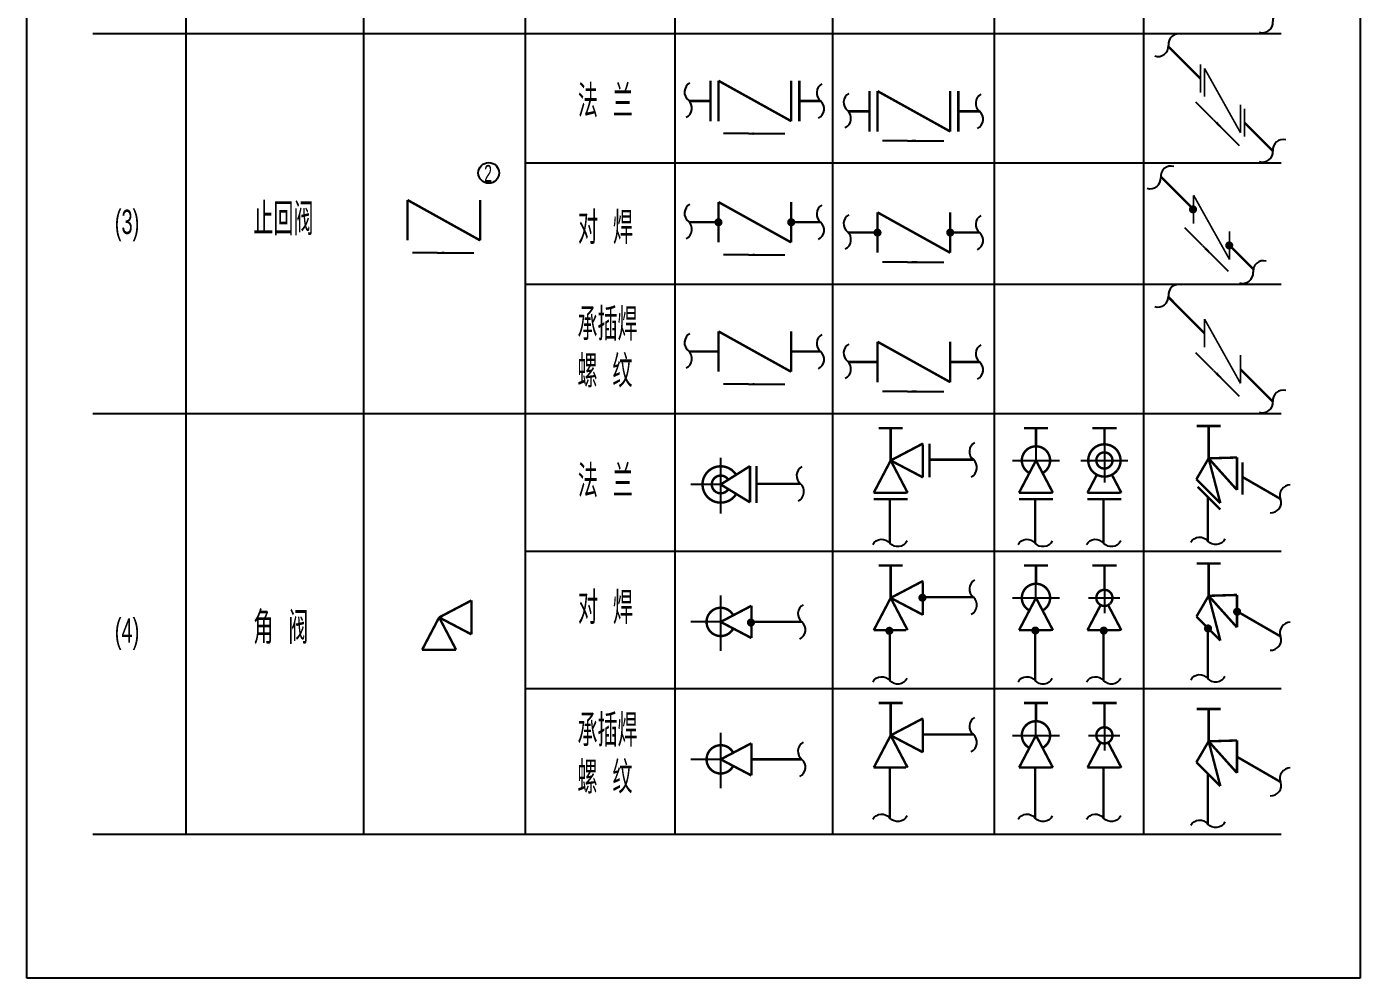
# Model space of a CAD drawing. Header units: inches. Extents: x -18 to 2014, y 4 to 801.
# Drawn here: x 1285.7 to 1450.7, y 283.3 to 401 of the extents above; entities that cross this region are included whole.
import ezdxf

# ---------------------------------------------------------------- set-up
doc = ezdxf.new("R2010")
doc.units = ezdxf.units.IN
doc.header["$MEASUREMENT"] = 0
doc.layers.add('TEXT', color=6, linetype='Continuous')
doc.styles.get("Standard").update_dxf_attribs({"font": 'pdatxt.shx', "bigfont": 'hztxt.shx'})

# ---------------------------------------------------------------- blocks, each defined once
blk = doc.blocks.new('BZH')
at = {"layer": 'TEXT', "color": 6}
for centre, start, end in [((0.5330142281600274, 0.6703013697842835), 120.0646550722237, 231.5087731403127), ((-0.5614378965001379, -0.6466804327719728), 296.5830063715022, 49.03599266516452)]:
    blk.add_arc(centre, 0.8563924881481542, start, end, dxfattribs=at)
blk = doc.blocks.new('FH12')
blk.add_line((-1, 0), (8, 0))
blk.add_lwpolyline([(0, 0, 0.6, 0, 0), (6, 0, 0, 0, 0)], format="xyseb")

msp = doc.modelspace()

# ---------------------------------------------------------------- linework, layer by layer
at = {"color": 3}
for p, q in [((1285.676340338705, 283.3207359039889), (1285.676340338705, 530.320735903989)), ((1450.676340338705, 530.320735903989), (1450.676340338705, 283.3207359039889)), ((1305.36526680404, 504.1648262490406), (1305.36526680404, 301.1648262490406)), ((1327.36526680404, 504.1648262490406), (1327.36526680404, 301.1648262490406)), ((1347.36526680404, 504.1648262490406), (1347.36526680404, 301.1648262490406)), ((1365.86526680404, 504.1648262490403), (1365.86526680404, 301.1648262490406)), ((1385.36526680404, 504.1648262490403), (1385.36526680404, 301.1648262490406)), ((1405.36526680404, 504.1648262490403), (1405.36526680404, 301.1648262490406)), ((1423.86526680404, 504.1648262490403), (1423.86526680404, 301.1648262490406)), ((1293.863020970522, 400.1648262490406), (1440.863020970522, 400.1648262490406)), ((1432.503112612756, 389.5164118144792), (1430.317976634774, 391.7015477924613)), ((1374.98444076788, 387.7904447997974), (1371.894191832188, 387.7904447997974)), ((1394.662203473015, 386.9042249704767), (1391.571954537323, 386.9042249704767)), ((1347.36526680404, 384.1648262490406), (1440.863020970522, 384.1648262490406)), ((1431.146023897466, 373.9570143480062), (1428.960887919484, 376.1421503259883)), ((1336.510574454786, 373.0416242135887), (1333.420325519094, 373.0416242135887)), ((1374.98444076788, 372.7904447997974), (1371.894191832188, 372.7904447997974)), ((1394.662203473015, 371.9042249704767), (1391.571954537323, 371.9042249704767)), ((1347.36526680404, 369.1648262490406), (1440.863020970522, 369.1648262490406)), ((1432.503112612756, 358.5164118144792), (1430.317976634774, 360.7015477924613)), ((1374.98444076788, 356.7904447997974), (1371.894191832188, 356.7904447997974)), ((1394.662203473015, 355.9042249704765), (1391.571954537323, 355.9042249704765)), ((1293.863020970522, 353.1648262490406), (1440.863020970522, 353.1648262490406)), ((1396.562242896851, 345.4742298254335), (1396.562242896851, 349.4642298254337)), ((1410.547470320705, 349.1201371724106), (1410.547470320705, 347.3701371724106)), ((1419.012118090252, 349.3701371724106), (1419.012118090252, 344.6442945023762)), ((1371.542117923271, 340.825454857755), (1371.542117923271, 347.6829424503124)), ((1407.630052682477, 347.3701371724106), (1413.439558674516, 347.3701371724106)), ((1416.094700452023, 347.3701371724106), (1421.904206444063, 347.3701371724106)), ((1371.542117923271, 344.4017818684331), (1367.858154683737, 344.4017818684331)), ((1394.667587639354, 343.3813892618903), (1390.677587639354, 343.3813892618903)), ((1412.641562973729, 343.3813892618903), (1408.651562973728, 343.3813892618903)), ((1421.106210743275, 343.3813892618903), (1417.116210743275, 343.3813892618903)), ((1347.36526680404, 336.1648262490406), (1440.863020970522, 336.1648262490406)), ((1396.562242896851, 328.4742298254335), (1396.562242896851, 332.4642298254337)), ((1410.547470320705, 330.3701371724106), (1410.547470320705, 332.1201371724106)), ((1419.012118090252, 332.3701371724106), (1419.012118090252, 328.4951461579972)), ((1371.542117923271, 323.825454857755), (1371.542117923271, 330.6829424503124)), ((1407.630052682477, 330.3701371724106), (1413.439558674516, 330.3701371724106)), ((1417.042654175462, 330.3701371724106), (1420.931092055771, 330.3701371724106)), ((1371.542117923271, 327.4017818684331), (1367.858154683737, 327.4017818684331)), ((1412.641562973729, 326.3813892618903), (1408.651562973728, 326.3813892618903)), ((1421.106210743275, 326.3813892618903), (1417.116210743275, 326.3813892618903)), ((1347.36526680404, 319.1648262490406), (1440.863020970522, 319.1648262490406)), ((1396.562242896851, 311.4742298254335), (1396.562242896851, 315.4642298254337)), ((1419.012118090252, 315.3701371724106), (1419.012118090252, 311.4951461579972)), ((1371.542117923271, 306.825454857755), (1371.542117923271, 313.6829424503124)), ((1410.547470320705, 313.3701371724106), (1410.547470320705, 315.1201371724106)), ((1407.630052682477, 313.3701371724106), (1413.439558674516, 313.3701371724106)), ((1417.042654175462, 313.3701371724106), (1420.931092055771, 313.3701371724106)), ((1371.542117923271, 310.4017818684331), (1367.858154683737, 310.4017818684331)), ((1412.641562973729, 309.3813892618903), (1408.651562973728, 309.3813892618903)), ((1421.106210743275, 309.3813892618903), (1417.116210743275, 309.3813892618903)), ((1293.863020970522, 301.1648262490406), (1440.863020970522, 301.1648262490406)), ((1450.676340338705, 283.3207359039889), (1285.676340338705, 283.3207359039889))]:
    msp.add_line(p, q, dxfattribs=at)
for points, const_width in [([(1426.959801345961, 398.5451102212369), (1430.90922659968, 394.5956849675177)], 0.3), ([(1430.90922659968, 396.3456849675179), (1430.90922659968, 392.8456849675177)], 0.21), ([(1370.264913342344, 394.3350807499656), (1370.264913342344, 389.3350807499656)], 0.3), ([(1371.264913342344, 394.3350807499656), (1380.264913342344, 389.3350807499656)], 0.3), ([(1371.264913342344, 394.3350807499656), (1371.264913342344, 389.3350807499656)], 0.3), ([(1380.264913342344, 394.3350807499656), (1380.264913342344, 389.3350807499656)], 0.3), ([(1381.264913342344, 394.3350807499656), (1381.264913342344, 389.3350807499656)], 0.3), ([(1431.40420134651, 395.8507102206873), (1431.40420134651, 392.3507102206871)], 0.21), ([(1431.40420134651, 395.8507102206873), (1435.858974067986, 387.8959374992122)], 0.21), ([(1389.942676047479, 393.0540936810233), (1389.942676047479, 388.0540936810231)], 0.3), ([(1390.942676047479, 393.0540936810233), (1390.942676047479, 388.0540936810231)], 0.3), ([(1390.942676047479, 393.0540936810231), (1399.942676047479, 388.0540936810231)], 0.3), ([(1399.942676047479, 393.0540936810231), (1399.942676047479, 388.0540936810231)], 0.3), ([(1400.942676047479, 393.0540936810231), (1400.942676047479, 388.0540936810231)], 0.3), ([(1367.686671300246, 391.8350807499656), (1370.264913342344, 391.8350807499656)], 0.3), ([(1381.264913342344, 391.8350807499656), (1383.896280927563, 391.8350807499656)], 0.3), ([(1435.858974067986, 391.3959374992119), (1435.858974067986, 387.8959374992122)], 0.21), ([(1387.364434005381, 390.5540936810231), (1389.94267604748, 390.5540936810231)], 0.3), ([(1400.94267604748, 390.5540936810231), (1403.574043632698, 390.5540936810231)], 0.3), ([(1436.353948814816, 390.9009627523815), (1436.353948814816, 387.4009627523815)], 0.21), ([(1436.353948814816, 389.1509627523815), (1439.861136183704, 385.643775383494)], 0.3), ([(1425.998988505533, 382.4707490087574), (1430.04711263122, 378.4226248830701)], 0.3), ([(1332.79104702925, 379.5862601637569), (1332.79104702925, 374.5862601637567)], 0.3), ([(1332.79104702925, 379.5862601637567), (1341.79104702925, 374.5862601637567)], 0.3), ([(1341.79104702925, 379.5862601637567), (1341.79104702925, 374.5862601637569)], 0.3), ([(1430.04711263122, 380.1726248830697), (1430.04711263122, 376.6726248830694)], 0.21), ([(1430.04711263122, 380.1726248830697), (1434.501885352696, 372.2178521615943)], 0.21), ([(1371.264913342344, 379.3350807499656), (1380.264913342344, 374.3350807499656)], 0.3), ([(1371.264913342344, 379.3350807499656), (1371.264913342344, 374.3350807499656)], 0.3), ([(1380.264913342344, 379.3350807499656), (1380.264913342344, 374.3350807499656)], 0.3), ([(1390.942676047479, 378.0540936810233), (1390.942676047479, 373.0540936810231)], 0.3), ([(1390.942676047479, 378.0540936810231), (1399.942676047479, 373.0540936810231)], 0.3), ([(1399.942676047479, 378.0540936810231), (1399.942676047479, 373.0540936810231)], 0.3), ([(1367.686671300246, 376.8350807499656), (1371.264913342344, 376.8350807499656)], 0.3), ([(1380.264913342344, 376.8350807499656), (1383.896280927563, 376.8350807499656)], 0.3), ([(1387.364434005381, 375.5540936810231), (1390.942676047479, 375.5540936810231)], 0.3), ([(1399.942676047479, 375.5540936810231), (1403.574043632698, 375.5540936810231)], 0.3), ([(1434.501885352696, 375.7178521615943), (1434.501885352696, 372.2178521615943)], 0.21), ([(1434.501885352696, 373.9678521615943), (1437.541903145791, 370.9278343684987)], 0.3), ([(1426.959801345961, 367.5451102212369), (1431.40420134651, 363.1007102206877)], 0.3), ([(1431.40420134651, 364.8507102206873), (1435.858974067986, 356.8959374992122)], 0.21), ([(1431.40420134651, 364.8507102206873), (1431.40420134651, 361.3507102206871)], 0.21), ([(1371.264913342344, 363.3350807499656), (1380.264913342344, 358.3350807499656)], 0.3), ([(1371.264913342344, 363.3350807499658), (1371.264913342344, 358.3350807499654)], 0.3), ([(1380.264913342344, 363.3350807499656), (1380.264913342344, 358.3350807499656)], 0.3), ([(1390.942676047479, 362.0540936810233), (1390.942676047479, 357.0540936810231)], 0.3), ([(1390.942676047479, 362.0540936810231), (1399.942676047479, 357.0540936810231)], 0.3), ([(1399.942676047479, 362.0540936810231), (1399.942676047479, 357.0540936810233)], 0.3), ([(1367.686671300246, 360.8350807499656), (1371.264913342344, 360.8350807499656)], 0.3), ([(1380.264913342344, 360.8350807499654), (1383.896280927563, 360.8350807499656)], 0.3), ([(1387.364434005381, 359.5540936810231), (1390.942676047479, 359.5540936810231)], 0.3), ([(1399.942676047479, 359.5540936810231), (1403.574043632698, 359.5540936810231)], 0.3), ([(1435.858974067986, 360.3959374992122), (1435.858974067986, 356.8959374992122)], 0.21), ([(1435.858974067986, 358.6459374992117), (1439.861136183704, 354.6437753834937)], 0.3), ([(1391.073494986331, 351.3701371724106), (1394.073494986331, 351.3701371724106)], 0.3), ([(1392.573494986331, 347.3701371724106), (1392.573494986331, 351.3701371724106)], 0.3), ([(1409.047470320705, 351.3701371724106), (1412.047470320705, 351.3701371724106)], 0.3), ([(1410.547470320705, 349.1201371724106), (1410.547470320705, 351.3701371724106)], 0.3), ([(1417.512118090252, 351.3701371724106), (1420.512118090252, 351.3701371724106)], 0.3), ([(1419.012118090252, 349.3701371724106), (1419.012118090252, 351.3701371724106)], 0.3), ([(1430.409397410124, 351.6301551294196), (1433.409397410124, 351.6301551294196)], 0.3), ([(1431.909397410124, 347.6301551294196), (1431.909397410124, 351.6301551294196)], 0.3), ([(1396.562242896851, 349.4642298254337), (1392.573494986331, 347.3701371724106)], 0.3), ([(1396.562242896851, 345.2760445193872), (1396.562242896851, 349.2660445193872)], 0.3), ([(1397.362242896851, 345.4742298254335), (1397.362242896851, 349.4642298254337)], 0.3), ([(1397.362242896851, 345.2760445193872), (1397.362242896851, 349.2660445193872)], 0.3), ([(1375.169978356747, 346.6739324200094), (1371.542117923271, 344.4017818684331)], 0.3), ([(1375.169978356747, 342.1871450563117), (1375.169978356747, 346.6739324200094)], 0.3), ([(1375.969978356747, 342.0967717838865), (1375.969978356747, 346.7006057403719)], 0.3), ([(1390.479402333308, 343.3813892618903), (1392.573494986331, 347.3701371724106)], 0.3), ([(1392.573494986331, 347.3701371724106), (1396.562242896851, 345.2760445193872)], 0.3), ([(1392.573494986331, 347.3701371724106), (1394.667587639354, 343.3813892618903)], 0.3), ([(1397.362242896851, 347.4692298254336), (1402.801592972717, 347.4692298254336)], 0.3), ([(1408.453377667682, 343.3813892618903), (1410.547470320705, 347.3701371724106)], 0.3), ([(1410.547470320705, 347.3701371724106), (1412.641562973729, 343.3813892618903)], 0.3), ([(1430.399626728634, 345.0520852473663), (1431.909397410124, 347.6301551294196)], 0.3), ([(1435.413300756439, 347.7370806052439), (1431.909397410124, 347.6301551294196)], 0.3), ([(1431.909397410124, 347.6301551294196), (1435.413300756439, 343.726597929006)], 0.3), ([(1431.909397410124, 347.6301551294196), (1433.361120959405, 342.0905910165951)], 0.3), ([(1435.413300756439, 343.726597929006), (1435.413300756439, 347.7370806052439)], 0.3), ([(1436.106121079466, 343.1284126229594), (1436.106121079466, 347.1184126229596)], 0.3), ([(1416.918025437228, 343.3813892618903), (1418.082450292272, 345.5993413667346)], 0.3), ([(1419.941785888231, 345.5993413667346), (1421.106210743275, 343.3813892618903)], 0.3), ([(1433.361120959405, 342.0905910165951), (1430.399626728634, 345.0520852473663)], 0.3), ([(1436.106121079466, 345.3215979290056), (1440.816736425242, 342.601922891073)], 0.3), ([(1371.542117923271, 344.4017818684331), (1375.169978356747, 342.1871450563117)], 0.3), ([(1375.969978356747, 344.4921551408584), (1381.409328432612, 344.4921551408584)], 0.3), ([(1394.469402333308, 343.3813892618903), (1390.479402333308, 343.3813892618903)], 0.3), ([(1412.443377667682, 343.3813892618903), (1408.453377667682, 343.3813892618903)], 0.3), ([(1420.908025437229, 343.3813892618903), (1416.918025437228, 343.3813892618903)], 0.3), ([(1433.361120959405, 341.2905910165953), (1430.539764902471, 344.1119470735296)], 0.3), ([(1394.469402333308, 342.5813892618904), (1390.479402333308, 342.5813892618904)], 0.3), ([(1394.667587639354, 342.5813892618904), (1390.677587639354, 342.5813892618904)], 0.3), ([(1392.474402333308, 342.5813892618904), (1392.474402333308, 337.1420391860248)], 0.3), ([(1412.443377667682, 342.5813892618904), (1408.453377667682, 342.5813892618904)], 0.3), ([(1412.641562973729, 342.5813892618904), (1408.651562973728, 342.5813892618904)], 0.3), ([(1410.448377667682, 342.5813892618904), (1410.448377667682, 337.1420391860248)], 0.3), ([(1420.908025437229, 342.5813892618904), (1416.918025437228, 342.5813892618904)], 0.3), ([(1421.106210743275, 342.5813892618904), (1417.116210743275, 342.5813892618904)], 0.3), ([(1418.913025437228, 342.5813892618904), (1418.913025437228, 337.1420391860248)], 0.3), ([(1431.810304757101, 342.8414072188994), (1431.810304757101, 337.4020571430338)], 0.3), ([(1391.073494986331, 334.3701371724106), (1394.073494986331, 334.3701371724106)], 0.3), ([(1392.573494986331, 330.3701371724106), (1392.573494986331, 334.3701371724106)], 0.3), ([(1409.047470320705, 334.3701371724106), (1412.047470320705, 334.3701371724106)], 0.3), ([(1410.547470320705, 332.1201371724106), (1410.547470320705, 334.3701371724106)], 0.3), ([(1417.512118090252, 334.3701371724106), (1420.512118090252, 334.3701371724106)], 0.3), ([(1419.012118090252, 331.3701371724792), (1419.012118090252, 334.3701371724106)], 0.3), ([(1430.409397410124, 334.6301551294196), (1433.409397410124, 334.6301551294196)], 0.3), ([(1431.909397410124, 330.6301551294196), (1431.909397410124, 334.6301551294196)], 0.3), ([(1396.562242896851, 332.4642298254337), (1392.573494986331, 330.3701371724106)], 0.3), ([(1396.562242896851, 328.2760445193872), (1396.562242896851, 332.2660445193872)], 0.3), ([(1340.703901565849, 330.0578313621157), (1336.703901565849, 327.9578313621158)], 0.3), ([(1340.703901565849, 325.8578313621156), (1340.703901565849, 330.0578313621157)], 0.3), ([(1390.479402333308, 326.3813892618903), (1392.573494986331, 330.3701371724106)], 0.3), ([(1392.573494986331, 330.3701371724106), (1394.667587639354, 326.3813892618903)], 0.3), ([(1392.573494986331, 330.3701371724106), (1396.562242896851, 328.2760445193872)], 0.3), ([(1396.562242896851, 330.4692298254336), (1402.801592972717, 330.4692298254336)], 0.3), ([(1408.453377667682, 326.3813892618903), (1410.547470320705, 330.3701371724106)], 0.3), ([(1410.547470320705, 330.3701371724106), (1412.641562973729, 326.3813892618903)], 0.3), ([(1430.399626728634, 328.0520852473663), (1431.909397410124, 330.6301551294196)], 0.3), ([(1435.413300756439, 330.7370806052439), (1431.909397410124, 330.6301551294196)], 0.3), ([(1431.909397410124, 330.6301551294196), (1433.361120959405, 325.0905910165951)], 0.3), ([(1431.909397410124, 330.6301551294196), (1435.413300756439, 326.726597929006)], 0.3), ([(1435.413300756439, 326.726597929006), (1435.413300756439, 330.7370806052439)], 0.3), ([(1375.342117923271, 329.396781868433), (1371.542117923271, 327.4017818684331)], 0.3), ([(1375.342117923271, 325.4067818684333), (1375.342117923271, 329.396781868433)], 0.3), ([(1416.918025437228, 326.3813892618903), (1418.54728419125, 329.4847392695513)], 0.3), ([(1419.476951989254, 329.4847392695499), (1421.106210743275, 326.3813892618903)], 0.3), ([(1435.413300756438, 328.7215979290057), (1440.816736425242, 325.601922891073)], 0.3), ([(1336.703901565849, 327.9578313621155), (1334.603901565849, 323.9578313621155)], 0.3), ([(1336.703901565849, 327.9578313621158), (1340.703901565849, 325.8578313621156)], 0.3), ([(1338.803901565849, 323.9578313621155), (1336.703901565849, 327.9578313621155)], 0.3), ([(1371.542117923271, 327.4017818684331), (1375.342117923271, 325.4067818684333)], 0.3), ([(1375.342117923271, 327.4017818684331), (1381.581467999137, 327.4017818684331)], 0.3), ([(1433.361120959405, 325.0905910165951), (1430.399626728634, 328.0520852473663)], 0.3), ([(1431.810304757101, 326.6414072188989), (1431.810304757101, 320.4020571430338)], 0.3), ([(1394.469402333308, 326.3813892618903), (1390.479402333308, 326.3813892618903)], 0.3), ([(1392.474402333308, 326.3813892618903), (1392.474402333308, 320.1420391860248)], 0.3), ([(1412.443377667682, 326.3813892618903), (1408.453377667682, 326.3813892618903)], 0.3), ([(1410.448377667682, 326.3813892618903), (1410.448377667682, 320.1420391860248)], 0.3), ([(1420.908025437229, 326.3813892618903), (1416.918025437228, 326.3813892618903)], 0.3), ([(1418.913025437228, 326.3813892618903), (1418.913025437228, 320.1420391860248)], 0.3), ([(1334.603901565849, 323.9578313621155), (1338.803901565849, 323.9578313621155)], 0.3), ([(1391.073494986331, 317.3701371724106), (1394.073494986331, 317.3701371724106)], 0.3), ([(1392.573494986331, 313.3701371724106), (1392.573494986331, 317.3701371724106)], 0.3), ([(1409.047470320705, 317.3701371724106), (1412.047470320705, 317.3701371724106)], 0.3), ([(1410.547470320705, 315.1201371724106), (1410.547470320705, 317.3701371724106)], 0.3), ([(1417.512118090252, 317.3701371724106), (1420.512118090252, 317.3701371724106)], 0.3), ([(1419.012118090252, 314.3701371724792), (1419.012118090252, 317.3701371724106)], 0.3), ([(1396.562242896851, 315.4642298254337), (1392.573494986331, 313.3701371724106)], 0.3), ([(1396.562242896851, 311.2760445193874), (1396.562242896851, 315.2660445193872)], 0.3), ([(1430.409397410124, 316.6301551294196), (1433.409397410124, 316.6301551294196)], 0.3), ([(1431.909397410124, 312.6301551294196), (1431.909397410124, 316.6301551294196)], 0.3), ([(1390.479402333308, 309.3813892618903), (1392.573494986331, 313.3701371724106)], 0.3), ([(1392.573494986331, 313.3701371724106), (1396.562242896851, 311.2760445193874)], 0.3), ([(1392.573494986331, 313.3701371724106), (1394.667587639354, 309.3813892618903)], 0.3), ([(1396.562242896851, 313.4692298254336), (1402.801592972717, 313.4692298254338)], 0.3), ([(1408.453377667682, 309.3813892618903), (1410.547470320705, 313.3701371724106)], 0.3), ([(1410.547470320705, 313.3701371724106), (1412.641562973729, 309.3813892618903)], 0.3), ([(1375.342117923271, 312.3967818684333), (1371.542117923271, 310.4017818684331)], 0.3), ([(1375.342117923271, 308.4067818684333), (1375.342117923271, 312.3967818684333)], 0.3), ([(1416.918025437228, 309.3813892618903), (1418.54728419125, 312.4847392695513)], 0.3), ([(1419.476951989254, 312.4847392695499), (1421.106210743275, 309.3813892618903)], 0.3), ([(1430.399626728634, 310.0520852473663), (1431.909397410124, 312.6301551294196)], 0.3), ([(1435.413300756439, 312.7370806052439), (1431.909397410124, 312.6301551294196)], 0.3), ([(1431.909397410124, 312.6301551294196), (1435.413300756439, 308.7265979290058)], 0.3), ([(1431.909397410124, 312.6301551294196), (1433.361120959405, 307.0905910165951)], 0.3), ([(1435.413300756439, 308.7265979290058), (1435.413300756439, 312.7370806052439)], 0.3), ([(1371.542117923271, 310.4017818684331), (1375.342117923271, 308.4067818684333)], 0.3), ([(1375.342117923271, 310.4017818684331), (1381.581467999137, 310.4017818684331)], 0.3), ([(1433.361120959405, 307.0905910165951), (1430.399626728634, 310.0520852473663)], 0.3), ([(1435.413300756438, 310.7215979290057), (1440.816736425242, 307.601922891073)], 0.3), ([(1394.469402333308, 309.3813892618903), (1390.479402333308, 309.3813892618903)], 0.3), ([(1392.474402333308, 309.3813892618903), (1392.474402333308, 303.1420391860248)], 0.3), ([(1412.443377667682, 309.3813892618903), (1408.453377667682, 309.3813892618903)], 0.3), ([(1410.448377667682, 309.3813892618903), (1410.448377667682, 303.1420391860248)], 0.3), ([(1420.908025437229, 309.3813892618903), (1416.918025437228, 309.3813892618903)], 0.3), ([(1418.913025437228, 309.3813892618903), (1418.913025437228, 303.1420391860248)], 0.3), ([(1431.810304757101, 308.6414072188989), (1431.810304757101, 302.4020571430338)], 0.3)]:
    msp.add_lwpolyline(points, dxfattribs=dict(at, const_width=const_width))
at = {"color": 3, "const_width": 0.5}
for points in [[(1429.729246869038, 378.4226248830701, 1), (1430.229246869038, 378.4226248830701, 1)], [(1371.014913342344, 376.8350807499656, 1), (1371.514913342344, 376.8350807499656, 1)], [(1380.014913342344, 376.8350807499656, 1), (1380.514913342344, 376.8350807499656, 1)], [(1390.692676047479, 375.5540936810231, 1), (1391.192676047479, 375.5540936810231, 1)], [(1399.692676047479, 375.5540936810231, 1), (1400.192676047479, 375.5540936810231, 1)], [(1434.208473078621, 373.9678521615938, 1), (1434.708473078621, 373.9678521615938, 1)], [(1396.24934043198, 330.3907309471993, 1), (1396.74934043198, 330.3907309471993, 1)], [(1435.184440656608, 328.6618453725071, 1), (1435.684440656608, 328.6618453725071, 1)], [(1375.0292154584, 327.3232829901988, 1), (1375.5292154584, 327.3232829901988, 1)], [(1392.161499868437, 326.302890383656, 1), (1392.661499868437, 326.302890383656, 1)], [(1410.219517567852, 326.3330326649005, 1), (1410.719517567852, 326.3330326649005, 1)], [(1418.684165337398, 326.3330326649005, 1), (1419.184165337398, 326.3330326649005, 1)], [(1431.581444657271, 326.5930506219091, 1), (1432.081444657271, 326.5930506219091, 1)]]:
    msp.add_lwpolyline(points, format="xyb", close=True, dxfattribs=at)
at = {"color": 3, "const_width": 0.3}
for points in [[(1411.360929643938, 345.8206908424441, 4.056067999633756), (1409.734010997473, 345.8206908424443, 4.056067999633756)], [(1420.587196802227, 346.137608450197, 702.199420568689), (1420.580150329113, 346.1286562430797, 702.199420568689)], [(1419.713151097018, 346.6570083457435, 694.7529998919204), (1419.709033705862, 346.6529840334518, 694.7529998919204)], [(1373.44899404336, 345.5960697159115, 3.518611128178924), (1373.462564525069, 343.2294402588139, 3.518611128178924)], [(1372.47436847087, 344.9856559272005, 3.518611128178918), (1372.481002928595, 343.8286370815084, 3.518611128178918)], [(1411.360929643938, 328.8206908424441, 4.056067999633756), (1409.734010997473, 328.8206908424443, 4.056067999633756)], [(1419.713151097018, 329.6570083457435, 694.7529998919204), (1419.709033705862, 329.6529840334518, 694.7529998919204)], [(1373.091564253238, 328.2152411916655, 4.056067999633864), (1373.091564253238, 326.588322545201, 4.056067999633864)], [(1411.360929643938, 311.8206908424443, 4.056067999633756), (1409.734010997473, 311.8206908424443, 4.056067999633756)], [(1419.713151097018, 312.6570083457435, 694.7529998919204), (1419.709033705862, 312.6529840334518, 694.7529998919204)], [(1373.091564253238, 311.2152411916657, 4.056067999633864), (1373.091564253238, 309.588322545201, 4.056067999633864)]]:
    msp.add_lwpolyline(points, format="xyb", dxfattribs=at)
at = {"color": 3}
msp.add_circle((1342.839657943626, 382.9327861984598), 1.284043511688708, dxfattribs=at)
at = {"layer": 'TEXT', "color": 3}
for centre, start, end in [((1403.601114314957, 348.47468188011), 120.0646550722216, 231.5087731403108), ((1382.208849774853, 345.4976071955348), 120.0646550722216, 231.5087731403108), ((1401.959436127967, 346.4992091762757), 296.5830063714976, 49.03599266516712), ((1380.567171587862, 343.5221344917005), 296.5830063714976, 49.03599266516712), ((1442.011868245829, 343.07290924159), 90.06465507222183, 201.5087731403136), ((1439.602396879139, 342.1829387890819), 266.5830063714948, 19.03599266516833), ((1403.601114314957, 331.47468188011), 120.0646550722216, 231.5087731403108), ((1401.959436127967, 329.4992091762757), 296.5830063714976, 49.03599266516712), ((1442.011868245829, 326.07290924159), 90.06465507222183, 201.5087731403136), ((1439.602396879139, 325.1829387890819), 266.5830063714948, 19.03599266516833), ((1403.601114314957, 314.4746818801103), 120.0646550722216, 231.5087731403108), ((1401.959436127967, 312.4992091762759), 296.5830063714976, 49.03599266516712), ((1442.011868245829, 308.07290924159), 90.06465507222183, 201.5087731403136), ((1439.602396879139, 307.1829387890819), 266.5830063714948, 19.03599266516833)]:
    msp.add_arc(centre, 1.284588732222231, start, end, dxfattribs=at)

# ---------------------------------------------------------------- block references
at = {"color": 3}
for name, p, xscale, yscale, zscale, rotation in [('BZH', (1439.861136183705, 401.643775383494), 1.499999999999932, 1.5, 1.5, 315), ('BZH', (1426.927568523868, 398.7091012416709), 1.499999999999932, 1.5, 1.5, 315), ('FH12', (1432.85666600335, 389.1628584238859), 0.4999999999999237, 0.5, 0.5, 314.9999999999816), ('BZH', (1439.861136183704, 385.643775383494), 1.499999999999932, 1.5, 1.5, 315), ('BZH', (1425.977604056507, 382.3529305664356), 1.499999999999932, 1.5, 1.5, 315), ('FH12', (1431.499577288059, 373.6034609574129), 0.4999999999999237, 0.5, 0.5, 314.9999999999816), ('BZH', (1437.418378862839, 370.643775383494), 1.499999999999932, 1.5, 1.5, 315), ('BZH', (1426.927568523868, 367.7091012416709), 1.499999999999932, 1.5, 1.5, 315), ('FH12', (1432.85666600335, 358.1628584238859), 0.4999999999999237, 0.5, 0.5, 314.9999999999816), ('BZH', (1439.861136183704, 354.6437753834937), 1.499999999999932, 1.5, 1.5, 315), ('BZH', (1392.474402333308, 337.1420391860248), -1.5, 1.5, 1.5, 90), ('BZH', (1410.448377667682, 337.1420391860248), -1.5, 1.5, 1.5, 90), ('BZH', (1418.913025437228, 337.1420391860248), -1.5, 1.5, 1.5, 90), ('BZH', (1431.810304757101, 337.4020571430338), -1.5, 1.5, 1.5, 90), ('BZH', (1392.474402333308, 320.1420391860248), -1.5, 1.5, 1.5, 90), ('BZH', (1410.448377667682, 320.1420391860248), -1.5, 1.5, 1.5, 90), ('BZH', (1418.913025437228, 320.1420391860248), -1.5, 1.5, 1.5, 90), ('BZH', (1431.810304757101, 320.4020571430338), -1.5, 1.5, 1.5, 90), ('BZH', (1392.474402333308, 303.1420391860248), -1.5, 1.5, 1.5, 90), ('BZH', (1410.448377667682, 303.1420391860248), -1.5, 1.5, 1.5, 90), ('BZH', (1418.913025437228, 303.1420391860248), -1.5, 1.5, 1.5, 90), ('BZH', (1431.810304757101, 302.4020571430338), -1.5, 1.5, 1.5, 90)]:
    msp.add_blockref(name, p, dxfattribs=dict(at, xscale=xscale, yscale=yscale, zscale=zscale, rotation=rotation))
for name, p, xscale, yscale, zscale in [('BZH', (1367.547920090565, 391.9282478654891), 1.5, 1.5, 1.5), ('BZH', (1383.896280927563, 391.8350807499656), 1.5, 1.5, 1.5), ('BZH', (1387.2256827957, 390.6472607965466), 1.5, 1.5, 1.5), ('BZH', (1403.574043632698, 390.5540936810231), 1.5, 1.5, 1.5), ('FH12', (1375.48444076788, 387.7904447997974), 0.5, 0.5, 0.5), ('FH12', (1395.162203473015, 386.9042249704767), 0.5, 0.5, 0.5), ('BZH', (1367.547920090565, 376.9282478654891), 1.5, 1.5, 1.5), ('BZH', (1383.896280927563, 376.8350807499656), 1.5, 1.5, 1.5), ('BZH', (1387.2256827957, 375.6472607965466), 1.5, 1.5, 1.5), ('BZH', (1403.574043632698, 375.5540936810231), 1.5, 1.5, 1.5), ('FH12', (1337.010574454786, 373.0416242135887), 0.5, 0.5, 0.5), ('FH12', (1375.48444076788, 372.7904447997974), 0.5, 0.5, 0.5), ('FH12', (1395.162203473015, 371.9042249704767), 0.5, 0.5, 0.5), ('BZH', (1367.547920090565, 360.9282478654891), 1.5, 1.5, 1.5), ('BZH', (1383.896280927563, 360.8350807499656), 1.5, 1.5, 1.5), ('BZH', (1387.2256827957, 359.6472607965466), 1.5, 1.5, 1.5), ('BZH', (1403.574043632698, 359.5540936810231), 1.5, 1.5, 1.5), ('FH12', (1375.48444076788, 356.7904447997974), 0.5, 0.5, 0.5), ('FH12', (1395.162203473015, 355.9042249704765), 0.5, 0.5, 0.5), ('BZH', (1381.581467999137, 327.4017818684331), 1.5, 1.5, 1.5), ('BZH', (1381.581467999137, 310.4017818684331), 1.5, 1.5, 1.5)]:
    msp.add_blockref(name, p, dxfattribs=dict(at, xscale=xscale, yscale=yscale, zscale=zscale))

# ---------------------------------------------------------------- texts
at = {"color": 3, "width": 0.62}
for s, height, p in [('法  兰', 4, (1353.874446998582, 389.8065362736623)), ('2', 2.1, (1342.278770259665, 381.8173172984983)), ('止回阀', 4, (1313.721173634424, 375.2179466543717)), ('(3)', 3, (1296.575585307896, 375.3821579335248)), ('对  焊', 4, (1353.889482365772, 374.1353511601622)), ('承插焊', 4, (1353.821231442404, 362.2067916444062)), ('螺  纹', 4, (1353.821231442404, 356.3875253487598)), ('法  兰', 4, (1353.874446998582, 342.8065362736623)), ('对  焊', 4, (1353.889482365772, 327.1353511601622)), ('角  阀', 4, (1313.721173634424, 324.6765707329876)), ('(4)', 3, (1296.575585307896, 324.8407820121404)), ('承插焊', 4, (1353.821231442404, 311.9810183334574)), ('螺  纹', 4, (1353.821231442404, 306.1617520378107))]:
    msp.add_text(s, height=height, dxfattribs=at).set_placement(p)

doc.saveas('drawing.dxf')
